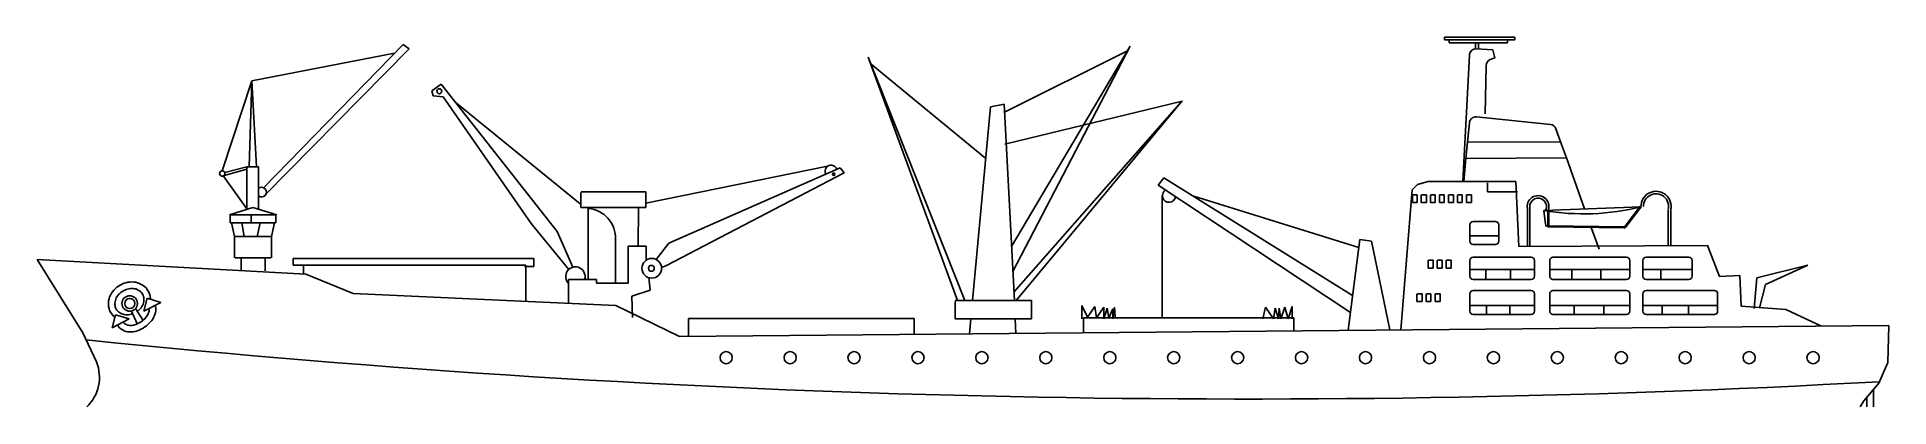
# Model space of a CAD drawing. Extents: x -4 to 133, y 0 to 27.
import ezdxf

# ---------------------------------------------------------------- set-up
doc = ezdxf.new("R2010")
doc.units = 0
doc.linetypes.add('CONTINUA', pattern=[0])
doc.layers.get('0').update_dxf_attribs({"linetype": 'CONTINUA'})

msp = doc.modelspace()

# ---------------------------------------------------------------- linework, layer by layer
at = {"color": 0}
for p, q in [((12.16, 24.02), (22.67, 26.05)), ((23.31, 26.7), (13.02, 16.14)), ((13.07, 15.55), (23.74, 26.38)), ((23.74, 26.38), (23.31, 26.7)), ((67.6, 21.71), (76.66, 26.22)), ((68.13, 11.81), (76.87, 26.56)), ((76.87, 26.56), (68.22, 9.98)), ((100.01, 27.04), (100.01, 27.24)), ((100.01, 27.24), (105.2, 27.24)), ((105.2, 27.04), (100.01, 27.04)), ((100.36, 27.01), (100.36, 26.81)), ((100.36, 26.81), (104.65, 26.81)), ((102.31, 26.77), (102.31, 26.34)), ((102.36, 26.37), (103.57, 26.29)), ((102.51, 26.38), (102.51, 26.77)), ((103.57, 26.29), (103.73, 25.72)), ((104.65, 26.81), (104.65, 27.01)), ((105.2, 27.24), (105.2, 27.04)), ((57.55, 25.77), (64.13, 7.83)), ((64.68, 7.83), (57.55, 25.77)), ((57.77, 25.24), (66.22, 18.29)), ((101.36, 16.61), (101.85, 25.91)), ((103.09, 25.15), (103.01, 21.58)), ((103.73, 25.72), (103.39, 25.58)), ((12.16, 24.02), (9.97, 17.39)), ((11.95, 17.69), (12.16, 24.02)), ((12.16, 24.02), (12.49, 17.69)), ((26.1, 23.77), (25.42, 23.27)), ((25.42, 23.27), (25.51, 22.91)), ((34.65, 12.93), (26.1, 23.77)), ((25.51, 22.91), (26.24, 22.83)), ((26.24, 22.83), (32.73, 13.51)), ((27.12, 22.47), (36.34, 14.95)), ((65.25, 7.83), (66.57, 22.09)), ((66.57, 22.09), (67.58, 22.3)), ((67.58, 22.3), (68.33, 7.83)), ((67.63, 19.35), (80.7, 22.53)), ((68.29, 8.45), (80.7, 22.54)), ((80.7, 22.54), (68.47, 7.83)), ((101.71, 19.49), (101.85, 20.93)), ((102.38, 21.36), (107.82, 20.8)), ((108.22, 20.49), (108.57, 19.53)), ((101.6, 18.29), (101.71, 19.49)), ((101.71, 19.49), (108.57, 19.53)), ((108.57, 19.53), (109, 18.34)), ((101.43, 16.61), (101.6, 18.29)), ((101.6, 18.29), (109, 18.34)), ((109, 18.34), (110.34, 14.59)), ((10.04, 17.03), (11.79, 17.5)), ((10.06, 17), (11.79, 14.58)), ((10.16, 17.27), (11.79, 17.69)), ((11.79, 17.69), (12.65, 17.69)), ((11.79, 14.58), (11.79, 17.69)), ((12.65, 17.69), (12.65, 14.58)), ((41.17, 15), (54.57, 17.72)), ((42.66, 10.39), (55.8, 17.25)), ((55.5, 17.61), (42.88, 12.05)), ((55.8, 17.25), (55.5, 17.61)), ((78.92, 16.34), (79.35, 16.88)), ((79.35, 16.88), (93.25, 8.21)), ((97.64, 15.99), (98.04, 16.39)), ((98.04, 16.39), (98.81, 16.61)), ((98.81, 16.61), (105.28, 16.61)), ((103.19, 16.5), (103.19, 15.85)), ((105.28, 16.61), (105.49, 11.82)), ((36.38, 14.68), (36.38, 15.79)), ((36.41, 15.83), (41.17, 15.83)), ((41.17, 15.83), (41.17, 14.68)), ((93.09, 6.95), (78.92, 16.34)), ((79.23, 15.56), (79.23, 6.56)), ((93.7, 11.73), (81.56, 15.51)), ((96.8, 5.68), (97.64, 15.99)), ((97.65, 15.05), (97.65, 15.63)), ((98.01, 15.05), (97.65, 15.05)), ((97.67, 15.63), (98.01, 15.63)), ((98.01, 15.63), (98.01, 15.05)), ((98.31, 15.05), (98.31, 15.63)), ((98.68, 15.05), (98.31, 15.05)), ((98.33, 15.63), (98.68, 15.63)), ((98.68, 15.63), (98.68, 15.05)), ((98.98, 15.05), (98.98, 15.63)), ((99.34, 15.05), (98.98, 15.05)), ((99, 15.63), (99.34, 15.63)), ((99.34, 15.63), (99.34, 15.05)), ((99.64, 15.05), (99.64, 15.63)), ((100, 15.05), (99.64, 15.05)), ((99.66, 15.63), (100, 15.63)), ((100, 15.63), (100, 15.05)), ((100.3, 15.05), (100.3, 15.63)), ((100.67, 15.05), (100.3, 15.05)), ((100.33, 15.63), (100.67, 15.63)), ((100.67, 15.63), (100.67, 15.05)), ((100.97, 15.05), (100.97, 15.63)), ((101.33, 15.05), (100.97, 15.05)), ((100.99, 15.63), (101.33, 15.63)), ((101.33, 15.63), (101.33, 15.05)), ((101.63, 15.05), (101.63, 15.63)), ((102, 15.05), (101.63, 15.05)), ((101.65, 15.63), (102, 15.63)), ((102, 15.63), (102, 15.05)), ((103.19, 15.85), (105.39, 15.85)), ((10.5, 14.15), (12.24, 14.69)), ((10.56, 14.15), (10.56, 13.56)), ((12.24, 14.15), (10.56, 14.15)), ((12.11, 13.56), (12.11, 14.15)), ((13.99, 14.15), (12.24, 14.69)), ((12.24, 14.15), (13.93, 14.15)), ((13.93, 14.15), (13.93, 13.56)), ((41.17, 14.68), (36.38, 14.68)), ((36.93, 14.62), (36.93, 9.38)), ((40.64, 14.68), (40.62, 11.85)), ((103.78, 13.65), (102.13, 13.65)), ((106.12, 14.68), (106.12, 11.8)), ((106.3, 14.68), (106.3, 11.8)), ((107.34, 14.47), (114.5, 14.74)), ((107.34, 14.47), (107.45, 13.47)), ((107.63, 14.4), (107.63, 13.34)), ((107.71, 14.4), (107.71, 13.34)), ((113.35, 13.33), (114.43, 14.79)), ((113.41, 13.28), (114.5, 14.74)), ((116.5, 14.5), (116.5, 11.87)), ((116.68, 14.5), (116.68, 11.87)), ((10.56, 13.56), (12.24, 13.56)), ((10.88, 12.54), (10.66, 13.56)), ((10.88, 12.54), (10.88, 10.99)), ((12.24, 12.54), (10.88, 12.54)), ((11.43, 13.56), (11.58, 12.54)), ((13.93, 13.56), (12.24, 13.56)), ((12.24, 12.54), (13.61, 12.54)), ((12.76, 13.56), (12.55, 12.54)), ((13.61, 12.54), (13.82, 13.56)), ((13.61, 12.54), (13.61, 10.99)), ((32.73, 13.51), (35.51, 10.13)), ((35.8, 10.29), (34.65, 12.93)), ((38.94, 12.33), (38.94, 9.1)), ((92.92, 5.65), (93.78, 12.32)), ((93.78, 12.32), (94.65, 12.22)), ((101.89, 13.41), (101.89, 12.2)), ((101.89, 12.59), (104.02, 12.59)), ((104.02, 12.2), (104.02, 13.41)), ((107.69, 13.34), (113.22, 13.27)), ((107.69, 13.26), (113.22, 13.18)), ((110.83, 13.22), (111.4, 11.63)), ((10.93, 10.99), (12.24, 10.99)), ((11.36, 10.99), (11.36, 10.02)), ((13.56, 10.99), (12.24, 10.99)), ((13.13, 10.99), (13.13, 10.02)), ((15.2, 10.94), (32.92, 10.94)), ((15.2, 10.43), (15.2, 10.94)), ((32.92, 10.94), (32.92, 10.35)), ((39.89, 11.85), (41.2, 11.85)), ((39.89, 9.12), (39.89, 11.85)), ((41.2, 11.85), (41.2, 10.77)), ((42.88, 12.05), (41.94, 10.86)), ((94.65, 12.22), (96, 5.67)), ((102.13, 11.96), (103.78, 11.96)), ((106.4, 11.02), (102.13, 11.02)), ((105.49, 11.82), (119.39, 11.88)), ((113.42, 11.02), (108.01, 11.02)), ((118.02, 11.02), (114.88, 11.02)), ((119.39, 11.88), (120.27, 9.61)), ((-3.67, 10.85), (16.13, 9.77)), ((-3.67, 10.85), (-0.29, 5.46)), ((15.95, 10.43), (15.2, 10.43)), ((15.95, 10.43), (32.33, 10.43)), ((15.95, 9.78), (15.95, 10.43)), ((16.13, 9.77), (19.62, 8.36)), ((32.92, 10.35), (32.24, 10.35)), ((32.33, 10.43), (32.33, 7.81)), ((42.34, 10.26), (42.66, 10.39)), ((98.81, 10.23), (98.81, 10.81)), ((99.18, 10.23), (98.81, 10.23)), ((98.84, 10.81), (99.18, 10.81)), ((99.18, 10.81), (99.18, 10.23)), ((99.48, 10.23), (99.48, 10.81)), ((99.84, 10.23), (99.48, 10.23)), ((99.5, 10.81), (99.84, 10.81)), ((99.84, 10.81), (99.84, 10.23)), ((100.14, 10.23), (100.14, 10.81)), ((100.51, 10.23), (100.14, 10.23)), ((100.16, 10.81), (100.51, 10.81)), ((100.51, 10.81), (100.51, 10.23)), ((101.89, 10.78), (101.89, 9.63)), ((101.89, 10.13), (106.64, 10.13)), ((103.06, 10.08), (103.06, 9.35)), ((104.88, 10.08), (104.88, 9.35)), ((106.64, 10.78), (106.64, 9.63)), ((107.77, 10.78), (107.77, 9.63)), ((107.77, 10.13), (113.66, 10.13)), ((109.39, 10.08), (109.39, 9.35)), ((111.53, 10.08), (111.53, 9.35)), ((113.66, 10.78), (113.66, 9.63)), ((114.64, 10.78), (114.64, 9.63)), ((114.64, 10.13), (118.26, 10.13)), ((115.95, 10.08), (115.95, 9.35)), ((118.26, 9.63), (118.26, 10.78)), ((120.27, 9.61), (121.77, 9.67)), ((121.77, 9.67), (121.88, 7.41)), ((123.02, 9.5), (126.79, 10.45)), ((126.79, 10.45), (123.66, 9.02)), ((19.62, 8.36), (38.96, 7.46)), ((35.49, 9.39), (37.55, 9.39)), ((35.49, 7.62), (35.49, 9.39)), ((37.55, 9.39), (37.55, 9.12)), ((37.55, 9.12), (39.89, 9.12)), ((40.16, 8.15), (41.49, 8.59)), ((41.49, 8.59), (41.39, 9.53)), ((97.99, 7.76), (97.99, 8.34)), ((98.02, 8.34), (98.36, 8.34)), ((98.36, 8.34), (98.36, 7.76)), ((98.66, 7.76), (98.66, 8.34)), ((98.68, 8.34), (99.02, 8.34)), ((99.02, 8.34), (99.02, 7.76)), ((99.32, 7.76), (99.32, 8.34)), ((99.34, 8.34), (99.69, 8.34)), ((99.69, 8.34), (99.69, 7.76)), ((101.89, 8.33), (101.89, 7.05)), ((102.13, 9.39), (106.4, 9.39)), ((106.4, 8.57), (102.13, 8.57)), ((106.64, 8.33), (106.64, 7.05)), ((107.77, 8.33), (107.77, 7.05)), ((108.01, 9.39), (113.42, 9.39)), ((113.42, 8.57), (108.01, 8.57)), ((113.66, 8.33), (113.66, 7.05)), ((114.64, 8.33), (114.64, 7.05)), ((114.88, 9.39), (118.02, 9.39)), ((119.9, 8.57), (114.88, 8.57)), ((120.14, 7.05), (120.14, 8.33)), ((122.84, 7.24), (123.02, 9.5)), ((123.66, 9.02), (123.22, 7.31)), ((3.71, 6.13), (3.28, 7.06)), ((3.59, 7.24), (4.14, 6.37)), ((4.44, 8), (4.19, 7.05)), ((4.19, 7.05), (5.44, 7.7)), ((5.44, 7.7), (4.44, 8)), ((38.96, 7.46), (43.65, 5.2)), ((40.21, 6.58), (40.16, 8.15)), ((63.98, 7.83), (69.6, 7.83)), ((63.98, 6.48), (63.98, 7.76)), ((69.6, 7.83), (69.6, 6.48)), ((73.3, 7.46), (73.72, 6.62)), ((73.3, 6.5), (73.3, 7.46)), ((73.72, 6.62), (74.26, 7.4)), ((74.26, 7.4), (74.38, 6.56)), ((74.38, 6.56), (74.92, 7.34)), ((74.92, 7.34), (74.92, 6.5)), ((74.92, 6.5), (75.16, 7.28)), ((75.16, 7.28), (75.28, 6.56)), ((75.28, 6.56), (75.58, 7.22)), ((75.58, 6.5), (75.7, 7.34)), ((75.58, 7.22), (75.58, 6.5)), ((75.7, 7.34), (75.76, 6.62)), ((86.82, 7.34), (86.64, 6.5)), ((87.42, 6.5), (86.82, 7.34)), ((87.54, 7.28), (87.42, 6.5)), ((87.78, 6.5), (87.54, 7.28)), ((87.84, 7.28), (87.78, 6.5)), ((87.96, 6.5), (87.84, 7.28)), ((88.26, 7.34), (87.96, 6.5)), ((88.5, 6.5), (88.26, 7.34)), ((88.8, 7.4), (88.5, 6.5)), ((88.8, 6.5), (88.8, 7.4)), ((98.36, 7.76), (97.99, 7.76)), ((99.02, 7.76), (98.66, 7.76)), ((99.69, 7.76), (99.32, 7.76)), ((101.89, 7.48), (106.64, 7.48)), ((103.1, 7.44), (103.1, 6.8)), ((104.83, 7.44), (104.83, 6.8)), ((107.77, 7.48), (113.66, 7.48)), ((109.57, 7.44), (109.57, 6.8)), ((111.76, 7.44), (111.76, 6.8)), ((114.64, 7.48), (120.14, 7.48)), ((116.05, 7.44), (116.05, 6.8)), ((118, 7.44), (118, 6.8)), ((121.88, 7.41), (125.16, 7.17)), ((125.16, 7.17), (127.8, 5.96)), ((-0.29, 5.46), (0.72, 3.33)), ((2.11, 6.78), (1.86, 5.83)), ((1.86, 5.83), (3.11, 6.48)), ((3.11, 6.48), (2.11, 6.78)), ((43.65, 5.2), (132.76, 6.01)), ((44.33, 6.52), (60.95, 6.52)), ((44.33, 5.21), (44.33, 6.52)), ((60.95, 6.52), (60.95, 5.34)), ((69.6, 6.48), (63.98, 6.48)), ((65.03, 5.39), (65.13, 6.48)), ((68.4, 6.48), (68.45, 5.42)), ((73.42, 6.56), (88.92, 6.56)), ((73.42, 5.47), (73.42, 6.56)), ((88.92, 6.56), (88.92, 5.6)), ((102.13, 6.81), (106.4, 6.81)), ((108.01, 6.81), (113.42, 6.81)), ((114.88, 6.81), (119.9, 6.81)), ((132.76, 6.01), (132.68, 3.27)), ((132.68, 3.27), (132.01, 1.76)), ((132.01, 1.76), (130.92, 0.44)), ((130.92, 0.44), (130.65, 0)), ((131.12, 0), (131.12, 0.68)), ((131.61, 1.27), (131.61, 0))]:
    msp.add_line(p, q, dxfattribs=at)
for points in [[(4.53, 8.53, 0.116738), (4.14, 8.95, 0.104272), (3.6, 9.18, 0.090427), (3.02, 9.18, 0.082596), (2.46, 8.98, 0.082596), (1.99, 8.6, 0.090427), (1.68, 8.11, 0.104272), (1.59, 7.53, 0.116738), (1.74, 6.98, 0.100014), (2.06, 6.6, 0.104272)], [(4.11, 8.3, 0.116738), (3.87, 8.56, 0.104272), (3.51, 8.71, 0.090427), (3.11, 8.71, 0.082596), (2.69, 8.56, 0.082596), (2.34, 8.28, 0.090427), (2.13, 7.94, 0.104272), (2.07, 7.55, 0.116738), (2.16, 7.21, 0.116738), (2.4, 6.95, 0.104272), (2.76, 6.8, 0.090427), (3.17, 6.8, 0.039815), (3.38, 6.85, 0.082596)], [(3.72, 7.04, 0.051897), (3.93, 7.22, 0.090427), (4.14, 7.57, 0.104272), (4.21, 7.96, 0.116738), (4.11, 8.3, 0.116738)], [(4.69, 7.92, 0.009397), (4.69, 7.98, 0.116738), (4.53, 8.53, 0.116738)], [(2.26, 6.04, 0.032278), (2.32, 5.94, 0.150682), (2.74, 5.61, 0.107021), (3.28, 5.52, 0.075013), (3.78, 5.63, 0.061733), (4.28, 5.89, 0.061733), (4.7, 6.26, 0.075013), (4.97, 6.69, 0.107021), (5.08, 7.22, 0.076066), (5.04, 7.49, 0.150682)], [(2.69, 6.26, 0.034481), (2.72, 6.21, 0.150682), (2.91, 6.06, 0.107021), (3.25, 6, 0.075013), (3.61, 6.08, 0.061733), (4, 6.28, 0.061733), (4.34, 6.58, 0.075013), (4.53, 6.89, 0.107021), (4.6, 7.22, 0.024581), (4.6, 7.26, 0.150682)]]:
    msp.add_lwpolyline(points, format="xyb", dxfattribs=at)
for centre, radius in [((25.97, 23.25), 0.184), ((9.98, 17.19), 0.201), ((55.02, 17.14), 0.0889), ((41.62, 10.21), 0.725), ((41.59, 10.21), 0.216), ((3.16, 7.62), 0.57), ((3.16, 7.62), 0.368), ((47.1, 3.63), 0.448), ((51.81, 3.63), 0.448), ((56.52, 3.63), 0.448), ((61.23, 3.63), 0.448), ((65.94, 3.63), 0.448), ((70.65, 3.63), 0.448), ((75.36, 3.63), 0.448), ((80.07, 3.63), 0.448), ((84.78, 3.63), 0.448), ((89.49, 3.63), 0.448), ((94.2, 3.63), 0.448), ((98.91, 3.63), 0.448), ((103.62, 3.63), 0.448), ((108.33, 3.63), 0.448), ((113.04, 3.63), 0.448), ((117.75, 3.63), 0.448), ((122.46, 3.63), 0.448), ((127.17, 3.63), 0.448)]:
    msp.add_circle(centre, radius, dxfattribs=at)
for centre, radius, start, end in [((102.33, 25.89), 0.48, 86.2091, 176.9736), ((103.57, 25.14), 0.48, 112.142, 178.7155), ((102.33, 20.88), 0.48, 84.1678, 174.4452), ((107.77, 20.32), 0.48, 19.7303, 84.1678), ((54.83, 17.36), 0.446, 18.7355, 208.7754), ((12.87, 15.82), 0.357, 231.8718, 128.1282), ((79.72, 15.56), 0.488, 121.2886, 351.6302), ((106.91, 14.76), 0.8, 333.0136, 185.8892), ((106.91, 14.76), 0.62, 333.0136, 185.8892), ((115.6, 14.77), 1.11, 346.2455, 181.148), ((115.6, 14.77), 0.926, 346.2455, 181.148), ((36.74, 12.42), 2.21, 357.6808, 84.8496), ((102.13, 13.41), 0.24, 90, 180), ((103.78, 13.41), 0.24, 0, 90), ((110.28, 31.54), 17.32, 260.2462, 284.0993), ((107.69, 13.5), 0.24, 186.3968, 269.2596), ((113.22, 13.42), 0.156, 269.2596, 323.4957), ((113.22, 13.42), 0.24, 269.2596, 323.4957), ((102.13, 12.2), 0.24, 180, 270), ((102.13, 10.78), 0.24, 90, 180), ((103.78, 12.2), 0.24, 270, 0), ((106.4, 10.78), 0.24, 360, 90), ((108.01, 10.78), 0.24, 90, 180), ((113.42, 10.78), 0.24, 0, 90), ((114.88, 10.78), 0.24, 90, 180), ((118.02, 10.78), 0.24, 0, 90), ((35.99, 9.6), 0.714, 342.8998, 225.4474), ((102.13, 9.63), 0.24, 180, 270), ((106.4, 9.63), 0.24, 270, 0), ((108.01, 9.63), 0.24, 180, 270), ((113.42, 9.63), 0.24, 270, 0), ((114.88, 9.63), 0.24, 180, 270), ((118.02, 9.63), 0.24, 270, 0), ((102.13, 8.33), 0.24, 90, 180), ((106.4, 8.33), 0.24, 0, 90), ((108.01, 8.33), 0.24, 90, 180), ((113.42, 8.33), 0.24, 360, 90), ((114.88, 8.33), 0.24, 90, 180), ((119.9, 8.33), 0.24, 0, 90), ((102.13, 7.05), 0.24, 180, 270), ((106.4, 7.05), 0.24, 270, 0), ((108.01, 7.05), 0.24, 180, 270), ((113.42, 7.05), 0.24, 270, 360), ((114.88, 7.05), 0.24, 180, 270), ((119.9, 7.05), 0.24, 270, 0), ((85.61, 844.65), 844.07, 264.17574, 273.15401), ((-2.1, 2.19), 3.03, 313.7061, 21.9713)]:
    msp.add_arc(centre, radius, start, end, dxfattribs=at)

doc.saveas('drawing.dxf')
